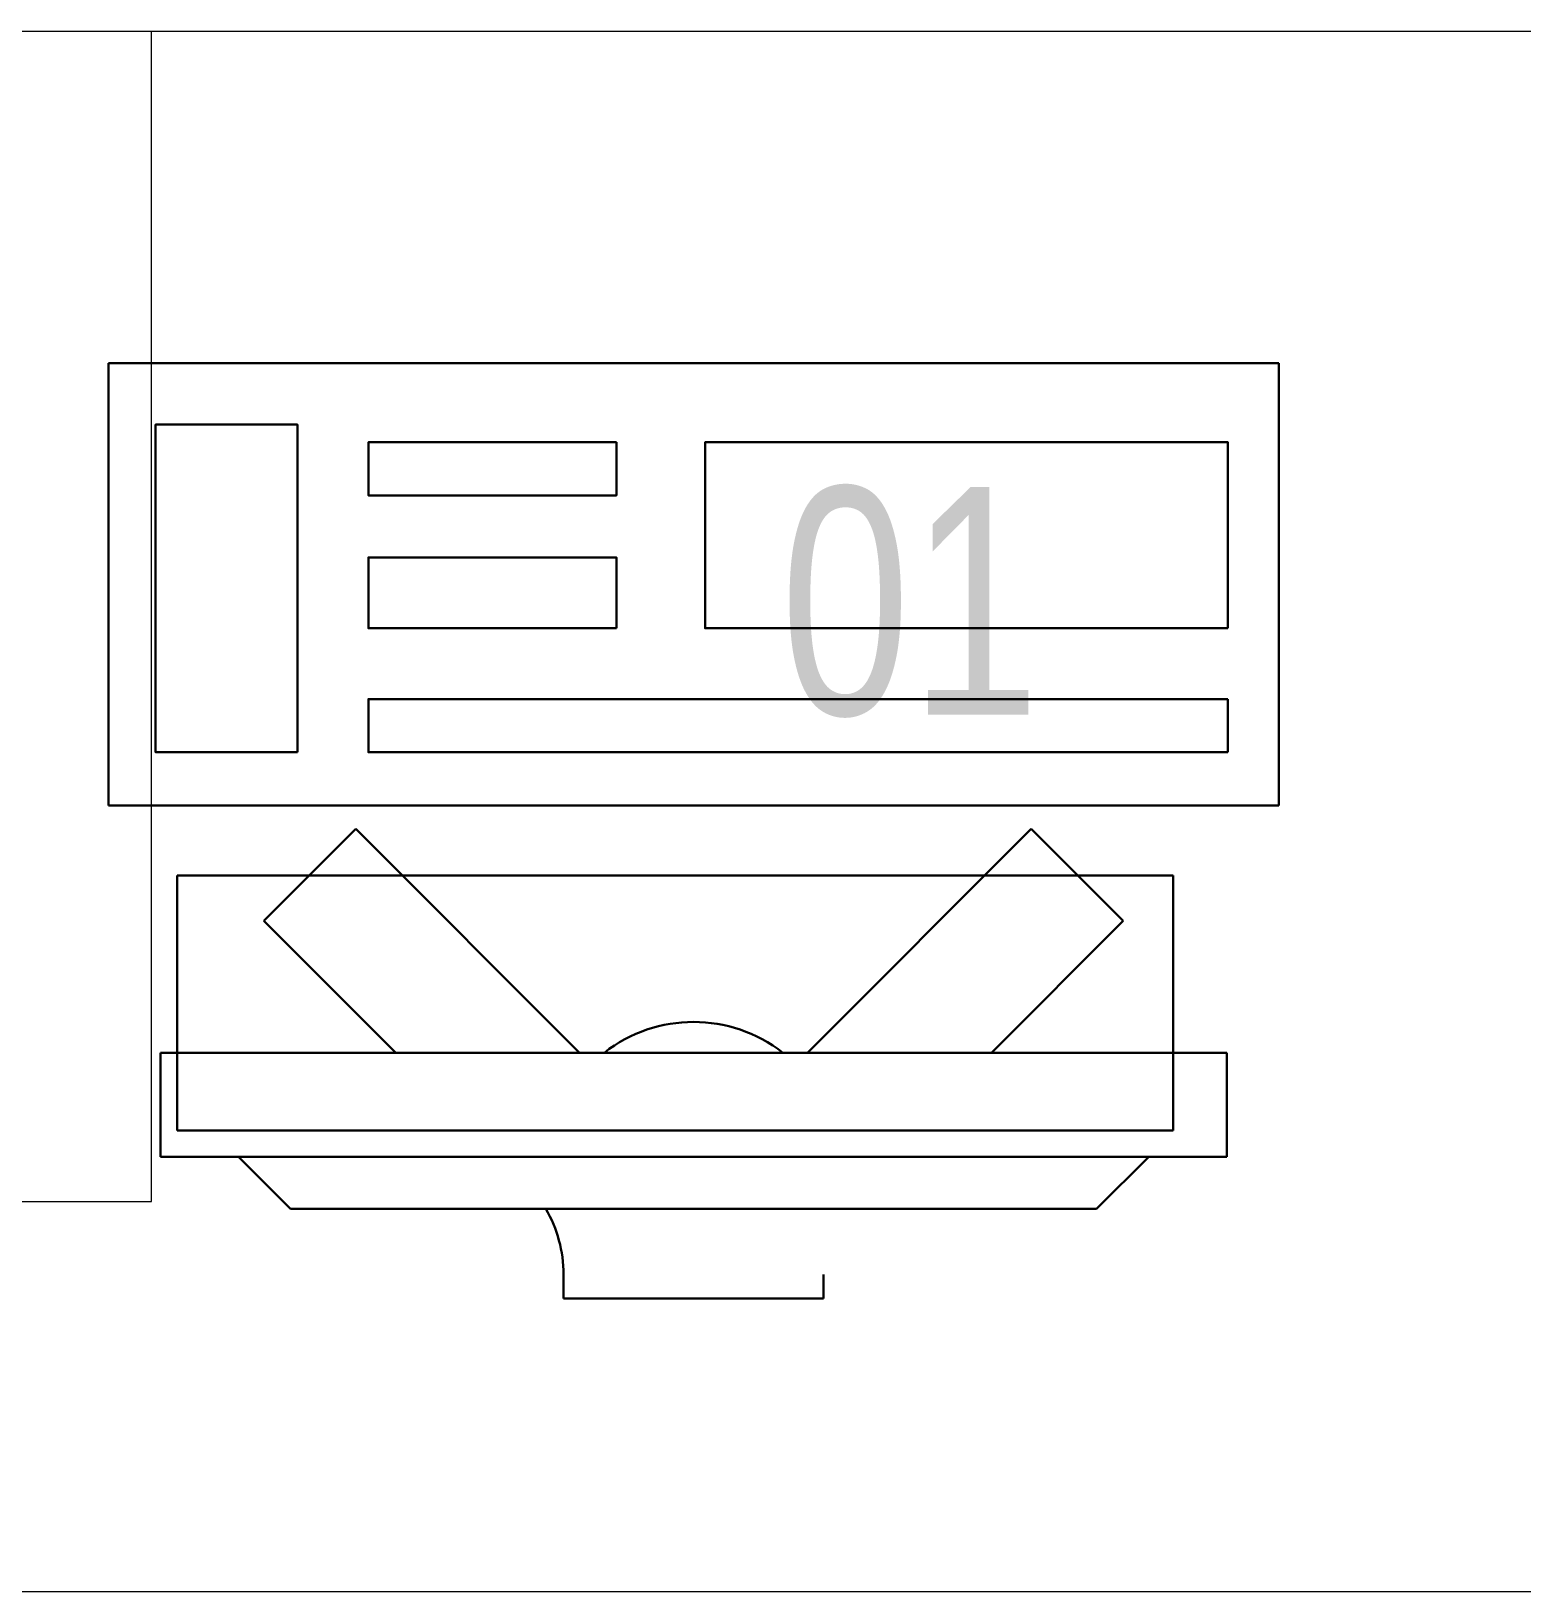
# Model space of a CAD drawing. Header units: millimetres. Extents: x 26027 to 581921, y 7230 to 233891.
# Drawn here: x 559327 to 559901, y 137293 to 137893 of the extents above; entities that cross this region are included whole.
import ezdxf

# ---------------------------------------------------------------- set-up
doc = ezdxf.new("R2010")
doc.units = ezdxf.units.MM
doc.header["$LTSCALE"] = 5
doc.linetypes.add('HIDDEN', pattern=[9.525, 6.35, -3.175])
doc.layers.get('0').update_dxf_attribs({"color": 252})
doc.layers.add('GE-ARCHITECTURAL_ELEMENTS', color=8, linetype='Continuous', lineweight=30)
doc.layers.add('Medical Equipment and Furniture', color=252, linetype='Continuous', lineweight=0)
doc.styles.add('X3G_ENTITY_257CFD', font='swisscl.ttf', dxfattribs={"height": 200})

# ---------------------------------------------------------------- blocks, each defined once
blk = doc.blocks.new('GF21042-P')
for p, q in [((0.7, 0.6), (-0.7, 0.6)), ((-0.7, 0), (0.7, 0))]:
    blk.add_line(p, q)
at = {"color": 2, "linetype": 'HIDDEN'}
for p, q in [((-0.7, 0.45), (-0.3, 0.45)), ((-0.3, 0.45), (-0.3, 0))]:
    blk.add_line(p, q, dxfattribs=at)
blk = doc.blocks.new('ITCWLS1-P')
at = {"layer": 'GE-ARCHITECTURAL_ELEMENTS'}
for p, q in [((-0.17, 0.45), (-0.17, 0)), ((-0.17, 0.45), (0, 0.45)), ((0, 0.45), (0, 0)), ((-0.26509, 0.43, 0), (-0.30509, 0.43, 0)), ((-0.30509, 0.43, 0), (-0.30509, 0.02, 0)), ((-0.26509, 0.43, 0), (-0.26509, 0.02, 0)), ((-0.14957, 0.43047), (-0.12914, 0.43047)), ((-0.12914, 0.43047), (-0.12914, 0.40893)), ((-0.197, 0.40939), (-0.295, 0.40939)), ((-0.295, 0.02639), (-0.295, 0.40939)), ((-0.197, 0.02639), (-0.197, 0.40939)), ((-0.32509, 0.38, 0), (-0.30509, 0.4, 0)), ((-0.32509, 0.38, 0), (-0.32509, 0.07, 0)), ((-0.35032, 0.275), (-0.35961, 0.275)), ((-0.35961, 0.175), (-0.35961, 0.275)), ((-0.35032, 0.175), (-0.35961, 0.175)), ((-0.32509, 0.07, 0), (-0.30509, 0.05, 0)), ((-0.197, 0.02639), (-0.295, 0.02639)), ((-0.30509, 0.02, 0), (-0.26509, 0.02, 0)), ((-0.17, 0), (0, 0))]:
    blk.add_line(p, q, dxfattribs=at)
at = {"layer": 'GE-ARCHITECTURAL_ELEMENTS', "extrusion": (2.48281e-10, 3.18408e-10, -1)}
for p, q in [((-0.26509, 0.33952), (-0.21443, 0.39019)), ((-0.17907, 0.35483), (-0.21443, 0.39019)), ((-0.26509, 0.26881), (-0.17907, 0.35483))]:
    blk.add_line(p, q, dxfattribs=at)
at = {"layer": 'GE-ARCHITECTURAL_ELEMENTS', "extrusion": (2.48281e-10, -3.18408e-10, -1)}
for p, q in [((-0.26509, 0.18119), (-0.17907, 0.09517)), ((-0.26509, 0.11048), (-0.21443, 0.05981)), ((-0.17907, 0.09517), (-0.21443, 0.05981))]:
    blk.add_line(p, q, dxfattribs=at)
at = {"layer": 'GE-ARCHITECTURAL_ELEMENTS'}
for points in [[(-0.12914, 0.40893), (-0.12914, 0.09996), (-0.14957, 0.09996), (-0.14957, 0.43047)], [(-0.14957, 0.09997), (-0.14957, 0.09997), (-0.14957, 0.09997), (-0.14957, 0.09997), (-0.14957, 0.09997), (-0.14957, 0.09997), (-0.14957, 0.09997), (-0.14957, 0.09997), (-0.14957, 0.09997)], [(-0.14957, 0.09997), (-0.14957, 0.09997), (-0.14957, 0.09997), (-0.14957, 0.09997), (-0.14957, 0.09997), (-0.14957, 0.09997), (-0.14957, 0.09997), (-0.14957, 0.09997), (-0.14957, 0.09997), (-0.14957, 0.09997), (-0.14957, 0.09997), (-0.14957, 0.09997), (-0.14957, 0.09997), (-0.14957, 0.09997), (-0.14957, 0.09997), (-0.14957, 0.09997), (-0.14957, 0.09997), (-0.14957, 0.09997)], [(-0.14957, 0.09996), (-0.14957, 0.09996), (-0.14957, 0.09996), (-0.14957, 0.09996), (-0.14957, 0.09996), (-0.14957, 0.09996), (-0.14957, 0.09996), (-0.14957, 0.09996), (-0.14957, 0.09996), (-0.14957, 0.09996)], [(-0.14957, 0.09996), (-0.14957, 0.09996), (-0.14957, 0.09996), (-0.14957, 0.09996), (-0.14957, 0.09996), (-0.14957, 0.09996), (-0.14957, 0.09996)], [(-0.14957, 0.09997), (-0.14957, 0.09997), (-0.14957, 0.09997), (-0.14957, 0.09997), (-0.14957, 0.09997), (-0.14957, 0.09997), (-0.14957, 0.09997), (-0.14957, 0.09997), (-0.14957, 0.09997), (-0.14957, 0.09997)], [(-0.14957, 0.09997), (-0.14957, 0.09997), (-0.14957, 0.09997), (-0.14957, 0.09997), (-0.14957, 0.09997), (-0.14957, 0.09997), (-0.14957, 0.09997), (-0.14957, 0.09997), (-0.14957, 0.09997), (-0.14957, 0.09997), (-0.14957, 0.09997), (-0.14957, 0.09997), (-0.14957, 0.09997), (-0.14957, 0.09997), (-0.14957, 0.09997)], [(-0.14957, 0.09997), (-0.14957, 0.09997), (-0.14957, 0.09997), (-0.14957, 0.09997), (-0.14957, 0.09997), (-0.14957, 0.09997), (-0.14957, 0.09997), (-0.14957, 0.09997), (-0.14957, 0.09997), (-0.14957, 0.09997)], [(-0.14957, 0.09997), (-0.14957, 0.09997), (-0.14957, 0.09997), (-0.14957, 0.09997), (-0.14957, 0.09997), (-0.14957, 0.09997), (-0.14957, 0.09997), (-0.14957, 0.09997), (-0.14957, 0.09997), (-0.14957, 0.09997)], [(-0.14957, 0.09996), (-0.14957, 0.09996), (-0.14957, 0.09996), (-0.14957, 0.09996), (-0.14957, 0.09996), (-0.14957, 0.09996), (-0.14957, 0.09996), (-0.14957, 0.09996), (-0.14957, 0.09996), (-0.14957, 0.09996), (-0.14957, 0.09996), (-0.14957, 0.09996), (-0.14957, 0.09996), (-0.14957, 0.09996), (-0.14957, 0.09996), (-0.14957, 0.09996), (-0.14957, 0.09996), (-0.14957, 0.09996), (-0.14957, 0.09997), (-0.14957, 0.09997), (-0.14957, 0.09997), (-0.14957, 0.09997), (-0.14957, 0.09997), (-0.14957, 0.09997), (-0.14957, 0.09997), (-0.14957, 0.09997), (-0.14957, 0.09997), (-0.14957, 0.09997), (-0.14957, 0.09997), (-0.14957, 0.09997), (-0.14957, 0.09997), (-0.14957, 0.09997), (-0.14956, 0.09997), (-0.14956, 0.09997), (-0.14956, 0.09997), (-0.14956, 0.09996), (-0.14956, 0.09996), (-0.14956, 0.09996), (-0.14956, 0.09996), (-0.14956, 0.09996), (-0.14956, 0.09996), (-0.14956, 0.09996), (-0.14956, 0.09996), (-0.14956, 0.09996), (-0.14956, 0.09996), (-0.14956, 0.09996), (-0.14956, 0.09996), (-0.14956, 0.09996), (-0.14957, 0.09996), (-0.14957, 0.09996), (-0.14957, 0.09996), (-0.14957, 0.09996), (-0.14957, 0.09996), (-0.14957, 0.09996)], [(-0.14957, 0.09996), (-0.14957, 0.09996), (-0.14957, 0.09996), (-0.14957, 0.09996), (-0.14957, 0.09996), (-0.14957, 0.09996), (-0.14957, 0.09996), (-0.14957, 0.09996), (-0.14957, 0.09996), (-0.14957, 0.09996), (-0.14957, 0.09997), (-0.14957, 0.09997), (-0.14957, 0.09997), (-0.14957, 0.09996), (-0.14957, 0.09996), (-0.14957, 0.09996), (-0.14957, 0.09996), (-0.14957, 0.09996), (-0.14957, 0.09996), (-0.14957, 0.09997), (-0.14957, 0.09997), (-0.14957, 0.09997), (-0.14957, 0.09997), (-0.14957, 0.09997), (-0.14957, 0.09997), (-0.14957, 0.09997), (-0.14957, 0.09997), (-0.14957, 0.09997), (-0.14957, 0.09997), (-0.14957, 0.09997), (-0.14957, 0.09997), (-0.14957, 0.09997), (-0.14957, 0.09997), (-0.14957, 0.09997), (-0.14957, 0.09997), (-0.14957, 0.09997), (-0.14957, 0.09997), (-0.14957, 0.09997), (-0.14957, 0.09997), (-0.14957, 0.09997), (-0.14957, 0.09997), (-0.14957, 0.09997), (-0.14957, 0.09997), (-0.14957, 0.09997), (-0.14957, 0.09997), (-0.14957, 0.09997), (-0.14957, 0.09997), (-0.14957, 0.09997), (-0.14957, 0.09997), (-0.14957, 0.09997), (-0.14957, 0.09997), (-0.14957, 0.09997), (-0.14957, 0.09997), (-0.14957, 0.09997), (-0.14957, 0.09997), (-0.14957, 0.09997), (-0.14957, 0.09997), (-0.14957, 0.09997), (-0.14957, 0.09997), (-0.14957, 0.09997), (-0.14957, 0.09997), (-0.14957, 0.09997), (-0.14957, 0.09997), (-0.14957, 0.09997), (-0.14957, 0.09997), (-0.14957, 0.09997), (-0.14957, 0.09997), (-0.14957, 0.09997), (-0.14957, 0.09997), (-0.14957, 0.09997), (-0.14957, 0.09997), (-0.14957, 0.09997), (-0.14957, 0.09997), (-0.14957, 0.09997), (-0.14957, 0.09997), (-0.14957, 0.09997), (-0.14957, 0.09997), (-0.14957, 0.09997), (-0.14957, 0.09997), (-0.14957, 0.09997), (-0.14956, 0.09997), (-0.14957, 0.09997), (-0.14957, 0.09997), (-0.14957, 0.09997), (-0.14957, 0.09997), (-0.14956, 0.09997), (-0.14957, 0.09997), (-0.14957, 0.09997), (-0.14957, 0.09997), (-0.14957, 0.09997), (-0.14957, 0.09997), (-0.14957, 0.09997), (-0.14957, 0.09997), (-0.14957, 0.09997), (-0.14957, 0.09997), (-0.14957, 0.09997), (-0.14956, 0.09997), (-0.14957, 0.09996), (-0.14957, 0.09996), (-0.14957, 0.09996), (-0.14956, 0.09996), (-0.14957, 0.09996), (-0.14957, 0.09996), (-0.14957, 0.09996), (-0.14957, 0.09996), (-0.14957, 0.09996), (-0.14957, 0.09996), (-0.14957, 0.09996), (-0.14957, 0.09996), (-0.14957, 0.09996), (-0.14957, 0.09996)], [(-0.14957, 0.09996), (-0.14957, 0.09996), (-0.14957, 0.09996), (-0.14957, 0.09996), (-0.14957, 0.09996), (-0.14957, 0.09996), (-0.14957, 0.09996), (-0.14957, 0.09996)], [(-0.14957, 0.09996), (-0.14957, 0.09996), (-0.14957, 0.09996), (-0.14957, 0.09996), (-0.14957, 0.09996), (-0.14957, 0.09996), (-0.14957, 0.09996), (-0.14957, 0.09996), (-0.14957, 0.09996), (-0.14957, 0.09996), (-0.14957, 0.09996), (-0.14957, 0.09996), (-0.14957, 0.09996), (-0.14957, 0.09996), (-0.14957, 0.09996), (-0.14957, 0.09996), (-0.14957, 0.09996), (-0.14957, 0.09996), (-0.14957, 0.09996), (-0.14957, 0.09996), (-0.14957, 0.09996), (-0.14957, 0.09996), (-0.14957, 0.09996), (-0.14957, 0.09996), (-0.14957, 0.09996), (-0.14957, 0.09996), (-0.14957, 0.09996), (-0.14957, 0.09996), (-0.14957, 0.09996), (-0.14957, 0.09996), (-0.14957, 0.09996), (-0.14957, 0.09996), (-0.14957, 0.09996), (-0.14957, 0.09996), (-0.14957, 0.09996), (-0.14957, 0.09996), (-0.14957, 0.09996), (-0.14957, 0.09996), (-0.14957, 0.09996), (-0.14957, 0.09996), (-0.14957, 0.09996), (-0.14957, 0.09996), (-0.14957, 0.09996), (-0.14957, 0.09996), (-0.14957, 0.09996), (-0.14957, 0.09996), (-0.14957, 0.09996), (-0.14957, 0.09996), (-0.14956, 0.09996), (-0.14956, 0.09996), (-0.14956, 0.09996), (-0.14956, 0.09996), (-0.14957, 0.09996), (-0.14957, 0.09996), (-0.14957, 0.09996), (-0.14957, 0.09996), (-0.14957, 0.09996), (-0.14957, 0.09996), (-0.14956, 0.09996), (-0.14957, 0.09996), (-0.14957, 0.09996), (-0.14957, 0.09996), (-0.14957, 0.09996), (-0.14957, 0.09996), (-0.14957, 0.09996), (-0.14957, 0.09996), (-0.14957, 0.09996), (-0.14957, 0.09996), (-0.14957, 0.09996), (-0.14956, 0.09996), (-0.14956, 0.09996), (-0.14957, 0.09996), (-0.14957, 0.09996), (-0.14957, 0.09996), (-0.14957, 0.09996), (-0.14957, 0.09996), (-0.14957, 0.09996), (-0.14957, 0.09996), (-0.14957, 0.09996), (-0.14957, 0.09996), (-0.14957, 0.09996), (-0.14957, 0.09996), (-0.14957, 0.09996), (-0.14957, 0.09996), (-0.14957, 0.09996), (-0.14957, 0.09996), (-0.14957, 0.09996), (-0.14957, 0.09996), (-0.14957, 0.09996)], [(-0.14957, 0.09996), (-0.14957, 0.09996), (-0.14957, 0.09996), (-0.14957, 0.09996), (-0.14957, 0.09996), (-0.14957, 0.09996), (-0.14957, 0.09996), (-0.14957, 0.09996), (-0.14957, 0.09996), (-0.14957, 0.09996), (-0.14957, 0.09996), (-0.14957, 0.09996)], [(-0.14957, 0.09996), (-0.14957, 0.09996), (-0.14956, 0.09996), (-0.14956, 0.09996), (-0.14956, 0.09996), (-0.14956, 0.09996), (-0.14957, 0.09996)], [(-0.14957, 0.09996), (-0.14957, 0.09996), (-0.14957, 0.09996), (-0.14957, 0.09996), (-0.14957, 0.09996), (-0.14957, 0.09996), (-0.14957, 0.09996), (-0.14957, 0.09996), (-0.14957, 0.09996), (-0.14956, 0.09996), (-0.14956, 0.09996), (-0.14956, 0.09996), (-0.14956, 0.09996), (-0.14956, 0.09996), (-0.14956, 0.09996), (-0.14956, 0.09996), (-0.14957, 0.09996)]]:
    blk.add_lwpolyline(points, dxfattribs=at)
for points in [[(-0.1019, 0.43047), (-0.03039, 0.43047), (-0.03039, 0.22944), (-0.1019, 0.22944)], [(-0.1019, 0.19536), (-0.07466, 0.19536), (-0.07466, 0.09996), (-0.1019, 0.09996)], [(-0.03039, 0.19536), (-0.05082, 0.19536), (-0.05082, 0.09996), (-0.03039, 0.09996)], [(-0.14956, 0.09996), (-0.14956, 0.09996), (-0.14956, 0.09996), (-0.14956, 0.09996), (-0.14956, 0.09996), (-0.14956, 0.09996), (-0.14956, 0.09996), (-0.14956, 0.09996), (-0.14957, 0.09996), (-0.14957, 0.09996), (-0.14957, 0.09996), (-0.14957, 0.09996), (-0.14957, 0.09996), (-0.14957, 0.09996), (-0.14957, 0.09996), (-0.14957, 0.09996), (-0.14957, 0.09996), (-0.14957, 0.09996), (-0.14957, 0.09996), (-0.14957, 0.09996), (-0.14957, 0.09996), (-0.14957, 0.09996), (-0.14957, 0.09996), (-0.14957, 0.09996), (-0.14957, 0.09996), (-0.14957, 0.09996), (-0.14957, 0.09996), (-0.14957, 0.09996), (-0.14957, 0.09996), (-0.14957, 0.09996), (-0.14957, 0.09996), (-0.14957, 0.09996), (-0.14957, 0.09996), (-0.14957, 0.09996), (-0.14957, 0.09996), (-0.14957, 0.09996), (-0.14957, 0.09996), (-0.14957, 0.09996), (-0.14957, 0.09996), (-0.14957, 0.09996), (-0.14957, 0.09996), (-0.14957, 0.09996), (-0.14957, 0.09996), (-0.14957, 0.09996), (-0.14957, 0.09996), (-0.14957, 0.09996), (-0.14957, 0.09996), (-0.14957, 0.09996), (-0.14957, 0.09996), (-0.14957, 0.09996), (-0.14957, 0.09996), (-0.14957, 0.09996), (-0.14957, 0.09996), (-0.14957, 0.09996), (-0.14957, 0.09996), (-0.14957, 0.09996), (-0.14957, 0.09996), (-0.14956, 0.09996), (-0.14956, 0.09996), (-0.14956, 0.09996), (-0.14956, 0.09996), (-0.14956, 0.09996), (-0.14956, 0.09996), (-0.14956, 0.09996), (-0.14956, 0.09996), (-0.14956, 0.09996), (-0.14956, 0.09996), (-0.14956, 0.09996), (-0.14956, 0.09996), (-0.14956, 0.09996), (-0.14956, 0.09996), (-0.14956, 0.09996), (-0.14956, 0.09996), (-0.14956, 0.09996), (-0.14956, 0.09996), (-0.14956, 0.09996), (-0.14956, 0.09996), (-0.14956, 0.09996), (-0.14956, 0.09996), (-0.14956, 0.09996), (-0.14956, 0.09996), (-0.14956, 0.09996), (-0.14956, 0.09996), (-0.14956, 0.09996), (-0.14956, 0.09996), (-0.14956, 0.09996), (-0.14956, 0.09996), (-0.14956, 0.09996), (-0.14956, 0.09996), (-0.14957, 0.09996), (-0.14957, 0.09996), (-0.14957, 0.09996), (-0.14957, 0.09996), (-0.14957, 0.09996), (-0.14957, 0.09996), (-0.14957, 0.09996), (-0.14957, 0.09996), (-0.14957, 0.09996), (-0.14957, 0.09996), (-0.14957, 0.09996), (-0.14957, 0.09996), (-0.14957, 0.09996), (-0.14957, 0.09996), (-0.14957, 0.09996), (-0.14957, 0.09996), (-0.14957, 0.09996), (-0.14957, 0.09996), (-0.14957, 0.09996), (-0.14957, 0.09996), (-0.14957, 0.09996), (-0.14957, 0.09996), (-0.14957, 0.09996), (-0.14957, 0.09996), (-0.14957, 0.09996), (-0.14957, 0.09996), (-0.14957, 0.09996), (-0.14957, 0.09996), (-0.14957, 0.09996), (-0.14957, 0.09996), (-0.14957, 0.09996), (-0.14957, 0.09996), (-0.14957, 0.09996), (-0.14957, 0.09996), (-0.14957, 0.09996), (-0.14957, 0.09996), (-0.14957, 0.09996), (-0.14957, 0.09996), (-0.14957, 0.09996), (-0.14957, 0.09996), (-0.14957, 0.09996), (-0.14957, 0.09996), (-0.14957, 0.09996), (-0.14957, 0.09996), (-0.14957, 0.09996), (-0.14957, 0.09996), (-0.14957, 0.09996), (-0.14957, 0.09996), (-0.14957, 0.09996), (-0.14957, 0.09996), (-0.14957, 0.09996), (-0.14957, 0.09996), (-0.14957, 0.09996), (-0.14957, 0.09996), (-0.14957, 0.09996), (-0.14957, 0.09996), (-0.14957, 0.09996), (-0.14957, 0.09996), (-0.14957, 0.09996), (-0.14957, 0.09996), (-0.14957, 0.09996), (-0.14957, 0.09996), (-0.14957, 0.09996), (-0.14957, 0.09996), (-0.14957, 0.09996), (-0.14956, 0.09996), (-0.14956, 0.09996), (-0.14956, 0.09996), (-0.14956, 0.09996), (-0.14956, 0.09996), (-0.14956, 0.09996), (-0.14956, 0.09996), (-0.14956, 0.09996), (-0.14956, 0.09996), (-0.14956, 0.09996), (-0.14956, 0.09996), (-0.14956, 0.09996), (-0.14956, 0.09996), (-0.14956, 0.09996), (-0.14956, 0.09996), (-0.14956, 0.09996), (-0.14956, 0.09996), (-0.14956, 0.09996), (-0.14956, 0.09996), (-0.14956, 0.09996), (-0.14956, 0.09996), (-0.14956, 0.09996), (-0.14956, 0.09996), (-0.14956, 0.09996), (-0.14956, 0.09996), (-0.14956, 0.09996), (-0.14956, 0.09996), (-0.14956, 0.09996), (-0.14956, 0.09996), (-0.14956, 0.09996), (-0.14956, 0.09996), (-0.14956, 0.09996), (-0.14956, 0.09996), (-0.14956, 0.09996), (-0.14956, 0.09996), (-0.14956, 0.09996), (-0.14956, 0.09996), (-0.14956, 0.09996), (-0.14956, 0.09996), (-0.14956, 0.09996), (-0.14956, 0.09996), (-0.14956, 0.09996), (-0.14956, 0.09996), (-0.14956, 0.09996), (-0.14956, 0.09996), (-0.14956, 0.09996), (-0.14956, 0.09996), (-0.14957, 0.09996), (-0.14957, 0.09996), (-0.14957, 0.09996), (-0.14957, 0.09996), (-0.14957, 0.09996), (-0.14957, 0.09996), (-0.14957, 0.09996), (-0.14957, 0.09996), (-0.14957, 0.09996), (-0.14957, 0.09996), (-0.14957, 0.09996), (-0.14957, 0.09996), (-0.14957, 0.09996), (-0.14957, 0.09996), (-0.14957, 0.09996), (-0.14957, 0.09996), (-0.14957, 0.09996), (-0.14957, 0.09996), (-0.14957, 0.09996), (-0.14957, 0.09996), (-0.14957, 0.09996), (-0.14957, 0.09996), (-0.14957, 0.09996), (-0.14957, 0.09996), (-0.14957, 0.09996), (-0.14957, 0.09996), (-0.14957, 0.09996), (-0.14957, 0.09996), (-0.14957, 0.09996), (-0.14957, 0.09996), (-0.14957, 0.09996), (-0.14957, 0.09996), (-0.14957, 0.09996), (-0.14957, 0.09996), (-0.14956, 0.09996), (-0.14956, 0.09996), (-0.14956, 0.09996), (-0.14956, 0.09996), (-0.14956, 0.09996), (-0.14956, 0.09996), (-0.14956, 0.09996), (-0.14956, 0.09996), (-0.14956, 0.09996), (-0.14956, 0.09996), (-0.14956, 0.09996), (-0.14956, 0.09996), (-0.14956, 0.09996), (-0.14956, 0.09996), (-0.14956, 0.09996), (-0.14956, 0.09996), (-0.14956, 0.09996), (-0.14956, 0.09996), (-0.14956, 0.09996), (-0.14956, 0.09996), (-0.14956, 0.09996), (-0.14956, 0.09996), (-0.14956, 0.09996), (-0.14956, 0.09996), (-0.14956, 0.09996), (-0.14956, 0.09996), (-0.14956, 0.09996), (-0.14956, 0.09996), (-0.14956, 0.09996), (-0.14956, 0.09996), (-0.14956, 0.09996), (-0.14956, 0.09996), (-0.14956, 0.09996), (-0.14956, 0.09996), (-0.14956, 0.09996), (-0.14956, 0.09996), (-0.14956, 0.09996), (-0.14956, 0.09996), (-0.14956, 0.09996), (-0.14956, 0.09996), (-0.14956, 0.09996), (-0.14956, 0.09996)], [(-0.14957, 0.09996), (-0.14957, 0.09996), (-0.14957, 0.09996), (-0.14957, 0.09996), (-0.14957, 0.09996), (-0.14957, 0.09996), (-0.14957, 0.09996), (-0.14957, 0.09996), (-0.14957, 0.09996), (-0.14957, 0.09996), (-0.14957, 0.09996), (-0.14957, 0.09996), (-0.14957, 0.09996), (-0.14957, 0.09996), (-0.14957, 0.09996), (-0.14957, 0.09996), (-0.14957, 0.09996), (-0.14957, 0.09996), (-0.14957, 0.09996), (-0.14957, 0.09996), (-0.14957, 0.09996), (-0.14957, 0.09996), (-0.14957, 0.09996), (-0.14957, 0.09996), (-0.14957, 0.09996), (-0.14957, 0.09996), (-0.14957, 0.09996), (-0.14957, 0.09996), (-0.14957, 0.09996), (-0.14957, 0.09996), (-0.14957, 0.09996), (-0.14957, 0.09996), (-0.14957, 0.09996), (-0.14957, 0.09996), (-0.14957, 0.09996), (-0.14957, 0.09996), (-0.14957, 0.09996), (-0.14957, 0.09996), (-0.14957, 0.09996), (-0.14957, 0.09996), (-0.14957, 0.09996), (-0.14957, 0.09996), (-0.14957, 0.09996), (-0.14957, 0.09996), (-0.14957, 0.09996), (-0.14957, 0.09996), (-0.14957, 0.09996), (-0.14957, 0.09996), (-0.14957, 0.09996), (-0.14957, 0.09996), (-0.14957, 0.09996), (-0.14957, 0.09996), (-0.14957, 0.09996), (-0.14957, 0.09996), (-0.14957, 0.09996), (-0.14957, 0.09996), (-0.14957, 0.09996), (-0.14957, 0.09996), (-0.14957, 0.09996), (-0.14957, 0.09996), (-0.14957, 0.09996), (-0.14957, 0.09996), (-0.14957, 0.09996), (-0.14957, 0.09996), (-0.14957, 0.09996), (-0.14957, 0.09996), (-0.14957, 0.09996), (-0.14957, 0.09996), (-0.14957, 0.09996), (-0.14957, 0.09996), (-0.14957, 0.09996), (-0.14957, 0.09996), (-0.14957, 0.09996), (-0.14957, 0.09996), (-0.14957, 0.09996), (-0.14957, 0.09996), (-0.14957, 0.09996), (-0.14957, 0.09996), (-0.14957, 0.09996), (-0.14957, 0.09996), (-0.14957, 0.09996), (-0.14957, 0.09996), (-0.14957, 0.09996), (-0.14957, 0.09996), (-0.14957, 0.09996), (-0.14957, 0.09996), (-0.14957, 0.09996), (-0.14957, 0.09996), (-0.14957, 0.09996), (-0.14957, 0.09996), (-0.14957, 0.09996), (-0.14957, 0.09996), (-0.14957, 0.09996), (-0.14957, 0.09996), (-0.14957, 0.09996), (-0.14957, 0.09996), (-0.14957, 0.09996), (-0.14957, 0.09996), (-0.14957, 0.09996), (-0.14957, 0.09996), (-0.14957, 0.09996), (-0.14957, 0.09996), (-0.14957, 0.09996), (-0.14957, 0.09996), (-0.14957, 0.09996), (-0.14957, 0.09996), (-0.14957, 0.09996), (-0.14957, 0.09996), (-0.14957, 0.09996), (-0.14957, 0.09996), (-0.14957, 0.09996), (-0.14957, 0.09996), (-0.14957, 0.09996), (-0.14957, 0.09996), (-0.14957, 0.09996), (-0.14957, 0.09996), (-0.14957, 0.09996), (-0.14957, 0.09996), (-0.14957, 0.09996), (-0.14957, 0.09996), (-0.14957, 0.09996), (-0.14957, 0.09996), (-0.14957, 0.09996), (-0.14957, 0.09996), (-0.14957, 0.09996), (-0.14957, 0.09996), (-0.14957, 0.09996), (-0.14957, 0.09996), (-0.14957, 0.09996), (-0.14957, 0.09996), (-0.14957, 0.09996), (-0.14957, 0.09996), (-0.14957, 0.09996), (-0.14957, 0.09996), (-0.14957, 0.09996), (-0.14957, 0.09996), (-0.14957, 0.09996), (-0.14957, 0.09996), (-0.14957, 0.09996), (-0.14957, 0.09996), (-0.14957, 0.09996), (-0.14957, 0.09996), (-0.14957, 0.09996), (-0.14957, 0.09996), (-0.14957, 0.09996), (-0.14957, 0.09996), (-0.14957, 0.09996), (-0.14957, 0.09996), (-0.14957, 0.09996), (-0.14957, 0.09996), (-0.14957, 0.09996), (-0.14957, 0.09996), (-0.14957, 0.09996), (-0.14957, 0.09996), (-0.14957, 0.09996), (-0.14957, 0.09996), (-0.14957, 0.09996), (-0.14957, 0.09996), (-0.14957, 0.09996), (-0.14957, 0.09996), (-0.14957, 0.09996), (-0.14957, 0.09996), (-0.14957, 0.09996), (-0.14957, 0.09996), (-0.14957, 0.09996), (-0.14957, 0.09996), (-0.14957, 0.09996), (-0.14957, 0.09996), (-0.14957, 0.09996), (-0.14957, 0.09996), (-0.14957, 0.09996), (-0.14957, 0.09996), (-0.14957, 0.09996), (-0.14957, 0.09996), (-0.14957, 0.09996), (-0.14957, 0.09996), (-0.14957, 0.09996), (-0.14957, 0.09996), (-0.14957, 0.09996), (-0.14957, 0.09996), (-0.14957, 0.09996), (-0.14957, 0.09996), (-0.14957, 0.09996), (-0.14957, 0.09996), (-0.14957, 0.09996), (-0.14957, 0.09996), (-0.14957, 0.09996), (-0.14957, 0.09996), (-0.14957, 0.09996), (-0.14957, 0.09996), (-0.14957, 0.09996), (-0.14957, 0.09996), (-0.14957, 0.09996), (-0.14957, 0.09996), (-0.14957, 0.09996), (-0.14957, 0.09996), (-0.14957, 0.09996), (-0.14957, 0.09996), (-0.14957, 0.09996), (-0.14957, 0.09996), (-0.14957, 0.09996), (-0.14957, 0.09996), (-0.14957, 0.09996), (-0.14957, 0.09996), (-0.14957, 0.09996), (-0.14957, 0.09996), (-0.14957, 0.09996), (-0.14957, 0.09996), (-0.14957, 0.09996), (-0.14957, 0.09996), (-0.14957, 0.09996), (-0.14957, 0.09996), (-0.14957, 0.09996), (-0.14957, 0.09996)], [(-0.14957, 0.09996), (-0.14957, 0.09996), (-0.14957, 0.09996), (-0.14957, 0.09996), (-0.14957, 0.09996), (-0.14957, 0.09996), (-0.14957, 0.09996), (-0.14957, 0.09996), (-0.14957, 0.09996), (-0.14957, 0.09996), (-0.14957, 0.09996), (-0.14957, 0.09996), (-0.14957, 0.09996), (-0.14957, 0.09996), (-0.14957, 0.09996), (-0.14957, 0.09996), (-0.14957, 0.09996), (-0.14957, 0.09996), (-0.14957, 0.09996), (-0.14957, 0.09996), (-0.14957, 0.09996), (-0.14957, 0.09996), (-0.14957, 0.09996), (-0.14957, 0.09996), (-0.14957, 0.09996), (-0.14957, 0.09996), (-0.14957, 0.09996), (-0.14957, 0.09996), (-0.14957, 0.09996), (-0.14957, 0.09996), (-0.14957, 0.09996), (-0.14957, 0.09996), (-0.14957, 0.09996), (-0.14957, 0.09996), (-0.14957, 0.09996), (-0.14957, 0.09996), (-0.14957, 0.09996), (-0.14957, 0.09996), (-0.14957, 0.09996), (-0.14957, 0.09996), (-0.14957, 0.09996), (-0.14957, 0.09996), (-0.14957, 0.09996), (-0.14957, 0.09996), (-0.14957, 0.09996), (-0.14957, 0.09996), (-0.14957, 0.09996), (-0.14957, 0.09996), (-0.14957, 0.09996), (-0.14957, 0.09996), (-0.14957, 0.09996), (-0.14957, 0.09996), (-0.14957, 0.09996), (-0.14957, 0.09996), (-0.14957, 0.09996), (-0.14957, 0.09996), (-0.14957, 0.09996), (-0.14957, 0.09996), (-0.14957, 0.09996), (-0.14957, 0.09996), (-0.14957, 0.09996), (-0.14957, 0.09996), (-0.14957, 0.09996), (-0.14957, 0.09996), (-0.14957, 0.09996), (-0.14957, 0.09996), (-0.14957, 0.09996), (-0.14957, 0.09996), (-0.14957, 0.09996), (-0.14957, 0.09996), (-0.14957, 0.09996), (-0.14957, 0.09996), (-0.14957, 0.09996), (-0.14957, 0.09996), (-0.14957, 0.09996), (-0.14957, 0.09996), (-0.14957, 0.09996), (-0.14957, 0.09996), (-0.14957, 0.09996), (-0.14957, 0.09996), (-0.14957, 0.09996), (-0.14957, 0.09996), (-0.14957, 0.09996), (-0.14957, 0.09996), (-0.14957, 0.09996), (-0.14957, 0.09996), (-0.14957, 0.09996), (-0.14957, 0.09996), (-0.14957, 0.09996), (-0.14957, 0.09996), (-0.14957, 0.09996), (-0.14957, 0.09996), (-0.14957, 0.09996), (-0.14957, 0.09996), (-0.14957, 0.09996), (-0.14957, 0.09996), (-0.14957, 0.09996), (-0.14957, 0.09996), (-0.14957, 0.09996), (-0.14957, 0.09996), (-0.14957, 0.09996), (-0.14957, 0.09996), (-0.14957, 0.09996), (-0.14957, 0.09996), (-0.14957, 0.09996), (-0.14957, 0.09996), (-0.14957, 0.09996), (-0.14957, 0.09996), (-0.14957, 0.09996), (-0.14957, 0.09996), (-0.14957, 0.09996), (-0.14957, 0.09996), (-0.14957, 0.09996), (-0.14957, 0.09996), (-0.14957, 0.09996), (-0.14957, 0.09996), (-0.14957, 0.09996), (-0.14957, 0.09996), (-0.14957, 0.09996), (-0.14957, 0.09996), (-0.14957, 0.09996), (-0.14957, 0.09996), (-0.14957, 0.09996), (-0.14957, 0.09996), (-0.14957, 0.09996), (-0.14957, 0.09996), (-0.14957, 0.09996), (-0.14957, 0.09996), (-0.14957, 0.09996), (-0.14957, 0.09996), (-0.14957, 0.09996), (-0.14957, 0.09996), (-0.14957, 0.09996), (-0.14957, 0.09996), (-0.14957, 0.09996), (-0.14957, 0.09996), (-0.14957, 0.09996), (-0.14957, 0.09996), (-0.14957, 0.09996), (-0.14957, 0.09996), (-0.14957, 0.09996), (-0.14957, 0.09996), (-0.14957, 0.09996), (-0.14957, 0.09996), (-0.14957, 0.09996), (-0.14957, 0.09996), (-0.14957, 0.09996), (-0.14957, 0.09996), (-0.14957, 0.09996), (-0.14957, 0.09996), (-0.14957, 0.09996), (-0.14957, 0.09996), (-0.14957, 0.09996), (-0.14957, 0.09996), (-0.14957, 0.09996), (-0.14957, 0.09996), (-0.14957, 0.09996), (-0.14957, 0.09996), (-0.14957, 0.09996), (-0.14957, 0.09996), (-0.14957, 0.09996), (-0.14957, 0.09996), (-0.14957, 0.09996), (-0.14957, 0.09996), (-0.14957, 0.09996), (-0.14957, 0.09996), (-0.14957, 0.09996), (-0.14957, 0.09996), (-0.14957, 0.09996), (-0.14957, 0.09996), (-0.14957, 0.09996), (-0.14957, 0.09996), (-0.14957, 0.09996), (-0.14957, 0.09996), (-0.14957, 0.09996), (-0.14957, 0.09996), (-0.14957, 0.09996), (-0.14957, 0.09996), (-0.14957, 0.09996), (-0.14957, 0.09996), (-0.14957, 0.09996), (-0.14957, 0.09996), (-0.14957, 0.09996), (-0.14957, 0.09996), (-0.14957, 0.09996), (-0.14957, 0.09996), (-0.14957, 0.09996), (-0.14957, 0.09996), (-0.14957, 0.09996), (-0.14957, 0.09996), (-0.14957, 0.09996), (-0.14957, 0.09996), (-0.14957, 0.09996), (-0.14957, 0.09996), (-0.14957, 0.09996), (-0.14957, 0.09996), (-0.14957, 0.09996), (-0.14957, 0.09996), (-0.14957, 0.09996), (-0.14957, 0.09996), (-0.14957, 0.09996), (-0.14957, 0.09996), (-0.14957, 0.09996), (-0.14957, 0.09996), (-0.14957, 0.09996), (-0.14957, 0.09996), (-0.14957, 0.09996), (-0.14957, 0.09996), (-0.14957, 0.09996), (-0.14957, 0.09996), (-0.14957, 0.09996), (-0.14957, 0.09996), (-0.14957, 0.09996), (-0.14957, 0.09996), (-0.14957, 0.09996), (-0.14957, 0.09996), (-0.14957, 0.09996), (-0.14957, 0.09996), (-0.14957, 0.09996)], [(-0.14957, 0.0727), (-0.02358, 0.0727), (-0.02358, 0.01818), (-0.14957, 0.01818)]]:
    blk.add_lwpolyline(points, close=True, dxfattribs=at)
for centre, radius, start, end in [((-0.3089, 0.225), 0.05564, 321.94311, 38.05689), ((-0.35032, 0.125), 0.05, 59.69066, 90)]:
    blk.add_arc(centre, radius, start, end, dxfattribs=at)

msp = doc.modelspace()

# ---------------------------------------------------------------- block references
at = {"layer": 'Medical Equipment and Furniture', "xscale": -1000, "yscale": 1000, "zscale": 1000}
for name, p, rotation in [('GF21042-P', (559673.77, 137893.09, 0), 180), ('ITCWLS1-P', (559357.17, 137765.44, -0.01), 270)]:
    msp.add_blockref(name, p, dxfattribs=dict(at, rotation=rotation))

# ---------------------------------------------------------------- texts
at = {"layer": 'Medical Equipment and Furniture', "insert": (559665.43, 137717.8, -0.01), "char_height": 87.473, "attachment_point": 2, "style": 'X3G_ENTITY_257CFD'}
msp.add_mtext('01', dxfattribs=at)

doc.saveas('drawing.dxf')
